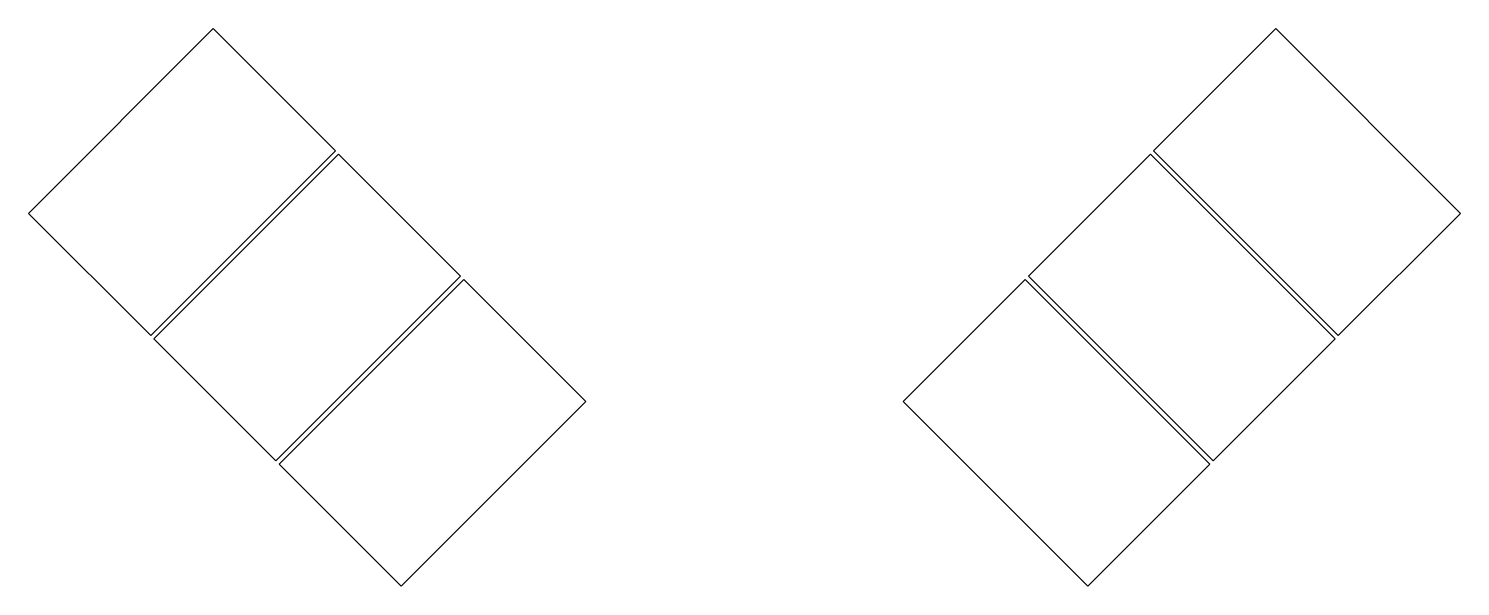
# Model space of a CAD drawing. Header units: millimetres. Extents: x 97 to 251, y -58 to 1.
import ezdxf

# ---------------------------------------------------------------- set-up
doc = ezdxf.new("R2010")
doc.units = ezdxf.units.MM

msp = doc.modelspace()

# ---------------------------------------------------------------- linework, layer by layer
for p, q in [((117.04, 1.32), (97.24, -18.48)), ((130.13, -11.76), (117.04, 1.32)), ((230.96, 1.32), (217.87, -11.76)), ((250.76, -18.48), (230.96, 1.32)), ((110.33, -31.56), (130.13, -11.76)), ((130.48, -12.12), (110.68, -31.92)), ((143.56, -25.2), (130.48, -12.12)), ((217.52, -12.12), (204.44, -25.2)), ((237.32, -31.92), (217.52, -12.12)), ((217.87, -11.76), (237.67, -31.56)), ((97.24, -18.48), (110.33, -31.56)), ((237.67, -31.56), (250.76, -18.48)), ((123.76, -45), (143.56, -25.2)), ((143.91, -25.55), (124.11, -45.35)), ((157, -38.63), (143.91, -25.55)), ((204.09, -25.55), (191, -38.63)), ((223.89, -45.35), (204.09, -25.55)), ((204.44, -25.2), (224.24, -45)), ((110.68, -31.92), (123.76, -45)), ((224.24, -45), (237.32, -31.92)), ((137.2, -58.43), (157, -38.63)), ((191, -38.63), (210.8, -58.43)), ((124.11, -45.35), (137.2, -58.43)), ((210.8, -58.43), (223.89, -45.35))]:
    msp.add_line(p, q)

doc.saveas('drawing.dxf')
